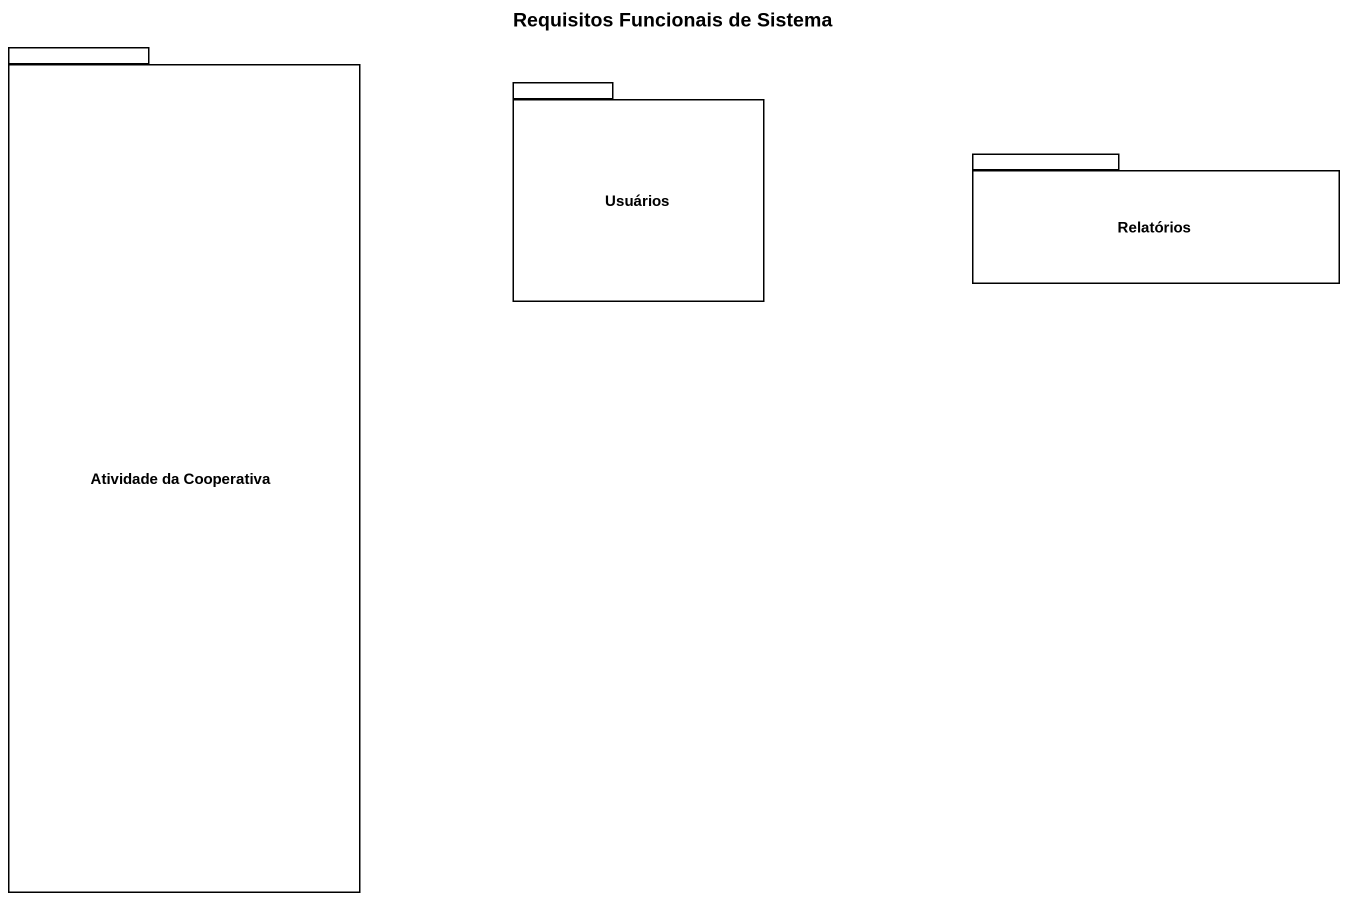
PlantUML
@startuml
title Requisitos Funcionais de Sistema
package "Atividade da Cooperativa" as Atividade_da_Cooperativa {
}
package Usuários {
}
package Relatórios {
}
@enduml
